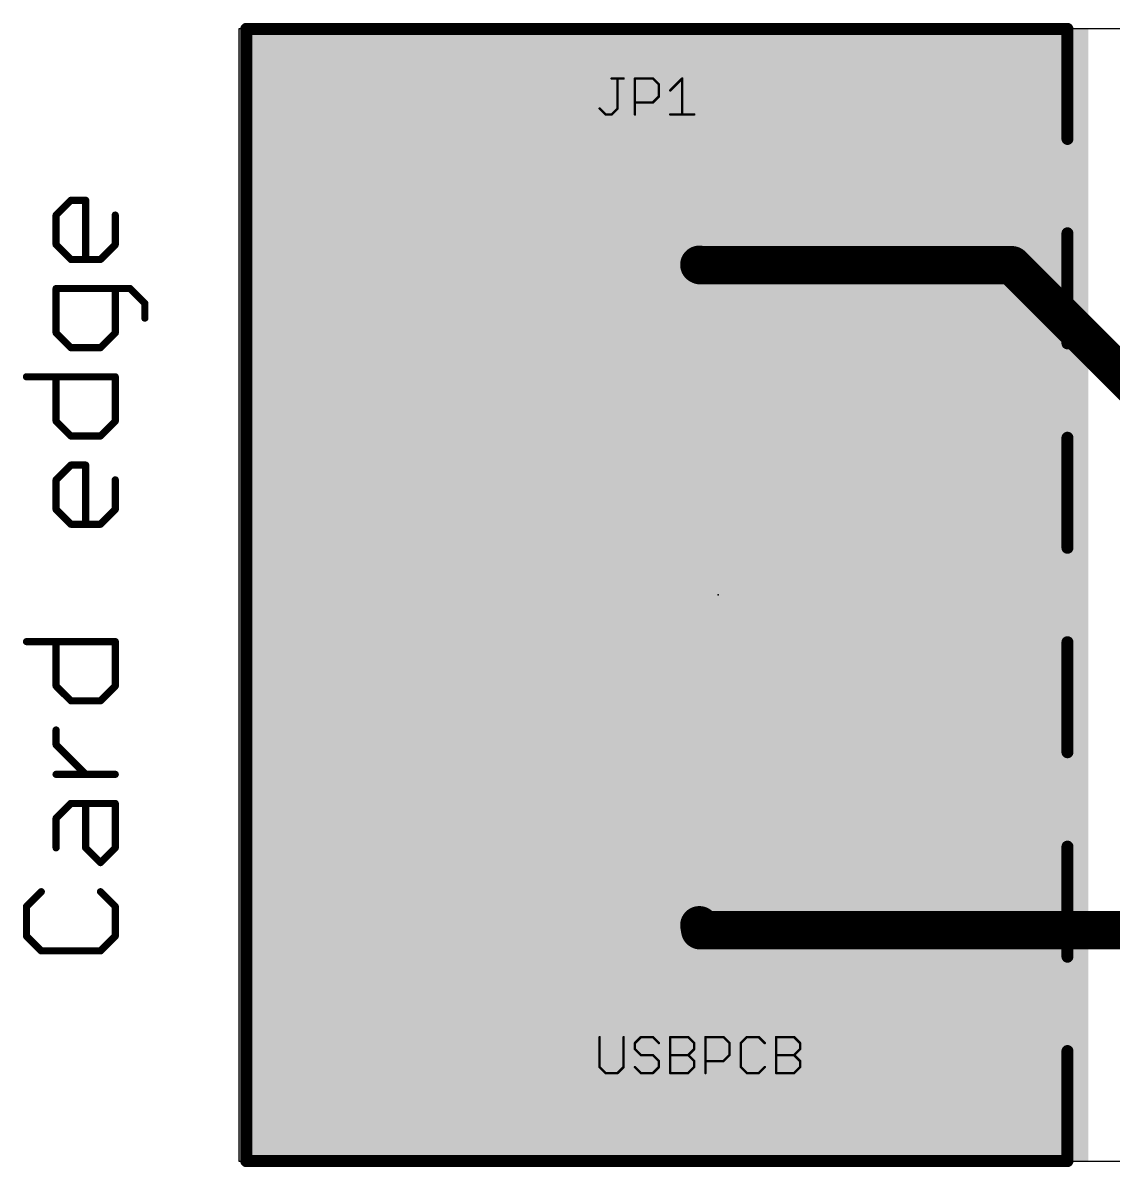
# Model space of a CAD drawing. Extents: x -2 to 100, y 0 to 40.
# Drawn here: x -2.29 to 9.26, y 13.94 to 26.06 of the extents above; entities that cross this region are included whole.
import ezdxf

# ---------------------------------------------------------------- set-up
doc = ezdxf.new("R2010")
doc.units = 0
for name, color, linetype in [('1', 14, 'CONTINUOUS'), ('20', 178, 'CONTINUOUS'), ('23', 178, 'CONTINUOUS'), ('25', 250, 'CONTINUOUS'), ('27', 250, 'CONTINUOUS'), ('41', 14, 'CONTINUOUS'), ('42', 174, 'CONTINUOUS'), ('48', 250, 'CONTINUOUS'), ('51', 250, 'CONTINUOUS')]:
    doc.layers.add(name, color=color, linetype=linetype)

# ---------------------------------------------------------------- blocks, each defined once
blk = doc.blocks.new('RECT')
blk.add_solid([(-0.5, -0.5), (0.5, -0.5), (-0.5, 0.5), (0.5, 0.5)])

msp = doc.modelspace()

# ---------------------------------------------------------------- linework, layer by layer
at = {"layer": '1', "const_width": 0.4064}
for points in [[(4.8895, 23.495), (4.88, 23.5)], [(8.1915, 23.495), (4.8895, 23.495)], [(14.351, 17.3355), (8.1915, 23.495)], [(4.8895, 16.4465), (4.88, 16.5)], [(11.176, 16.4465), (4.8895, 16.4465)]]:
    msp.add_lwpolyline(points, dxfattribs=at)
at = {"layer": '1', "const_width": 0.2032}
for points in [[(4.9273, 23.5899, 1), (4.8327, 23.4101)], [(4.8895, 23.5966, 1), (4.8895, 23.3934)], [(4.8422, 23.4051, 1), (4.9368, 23.5849)], [(8.2633, 23.5668, 1), (8.1197, 23.4232)], [(8.1915, 23.3934, 1), (8.1915, 23.5966)], [(4.98, 16.5178, 1), (4.78, 16.4822)], [(4.8895, 16.5481, 1), (4.8895, 16.3449)], [(4.7895, 16.4287, 1), (4.9895, 16.4643)]]:
    msp.add_lwpolyline(points, format="xyb", dxfattribs=at)
at = {"layer": '20'}
for p, q in [((10, 26), (0, 26)), ((0, 26), (0, 14)), ((0, 14), (10, 14))]:
    msp.add_line(p, q, dxfattribs=at)
at = {"layer": '23'}
msp.add_point((5.08, 20), dxfattribs=at)
at = {"layer": '25', "const_width": 0.0254}
for points in [[(3.9498, 25.474), (4.0769, 25.474)], [(4.0134, 25.1563), (4.0134, 25.474)], [(4.1969, 25.0927), (4.1969, 25.474)], [(4.1969, 25.474), (4.3876, 25.474)], [(4.3876, 25.474), (4.4511, 25.4105)], [(4.5711, 25.3469), (4.6982, 25.474)], [(4.6982, 25.474), (4.6982, 25.0927)], [(4.4511, 25.4105), (4.4511, 25.2834)], [(4.3876, 25.2198), (4.1969, 25.2198)], [(4.4511, 25.2834), (4.3876, 25.2198)], [(3.8227, 25.1563), (3.8863, 25.0927)], [(3.8863, 25.0927), (3.9498, 25.0927)], [(3.9498, 25.0927), (4.0134, 25.1563)], [(4.5711, 25.0927), (4.8253, 25.0927)]]:
    msp.add_lwpolyline(points, dxfattribs=at)
at = {"layer": '25', "const_width": 0.0127}
for points in [[(3.9498, 25.4804, 1), (3.9498, 25.4677)], [(4.0197, 25.474, 1), (4.007, 25.474)], [(4.0769, 25.4677, 1), (4.0769, 25.4804)], [(4.2033, 25.474, 1), (4.1906, 25.474)], [(4.1969, 25.4804, 1), (4.1969, 25.4677)], [(4.3921, 25.4785, 1), (4.3831, 25.4695)], [(4.3876, 25.4677, 1), (4.3876, 25.4804)], [(4.7046, 25.474, 1), (4.6919, 25.474)], [(4.7027, 25.4695, 1), (4.6937, 25.4785)], [(4.4575, 25.4105, 1), (4.4448, 25.4105)], [(4.4466, 25.406, 1), (4.4556, 25.415)], [(4.5666, 25.3514, 1), (4.5756, 25.3424)], [(4.1969, 25.2262, 1), (4.1969, 25.2135)], [(4.3831, 25.2243, 1), (4.3921, 25.2153)], [(4.3876, 25.2135, 1), (4.3876, 25.2262)], [(4.4448, 25.2834, 1), (4.4575, 25.2834)], [(4.4556, 25.2789, 1), (4.4466, 25.2879)], [(3.8272, 25.1607, 1), (3.8182, 25.1518)], [(3.8863, 25.0991, 1), (3.8863, 25.0863)], [(3.8818, 25.0882, 1), (3.8907, 25.0972)], [(3.9453, 25.0972, 1), (3.9543, 25.0882)], [(3.9498, 25.0863, 1), (3.9498, 25.0991)], [(4.007, 25.1563, 1), (4.0197, 25.1563)], [(4.0179, 25.1518, 1), (4.0089, 25.1607)], [(4.5711, 25.0991, 1), (4.5711, 25.0863)], [(4.8253, 25.0863, 1), (4.8253, 25.0991)], [(4.1906, 25.0927, 1), (4.2033, 25.0927)], [(4.6919, 25.0927, 1), (4.7046, 25.0927)]]:
    msp.add_lwpolyline(points, format="xyb", dxfattribs=at)
at = {"layer": '27', "const_width": 0.0254}
for points in [[(3.8227, 15.314), (3.8227, 14.9963)], [(4.0769, 14.9963), (4.0769, 15.314)], [(4.2605, 15.314), (4.1969, 15.2505)], [(4.3876, 15.314), (4.2605, 15.314)], [(4.4511, 15.2505), (4.3876, 15.314)], [(4.5711, 14.9327), (4.5711, 15.314)], [(4.5711, 15.314), (4.7618, 15.314)], [(4.7618, 15.314), (4.8253, 15.2505)], [(4.9453, 14.9327), (4.9453, 15.314)], [(4.9453, 15.314), (5.136, 15.314)], [(5.136, 15.314), (5.1995, 15.2505)], [(5.3831, 15.314), (5.3195, 15.2505)], [(5.5102, 15.314), (5.3831, 15.314)], [(5.5737, 15.2505), (5.5102, 15.314)], [(5.6937, 14.9327), (5.6937, 15.314)], [(5.6937, 15.314), (5.8844, 15.314)], [(5.8844, 15.314), (5.9479, 15.2505)], [(4.1969, 15.2505), (4.1969, 15.1869)], [(4.1969, 15.1869), (4.2605, 15.1234)], [(4.8253, 15.1869), (4.7618, 15.1234)], [(4.8253, 15.2505), (4.8253, 15.1869)], [(5.1995, 15.2505), (5.1995, 15.1234)], [(5.3195, 15.2505), (5.3195, 14.9963)], [(5.9479, 15.1869), (5.8844, 15.1234)], [(5.9479, 15.2505), (5.9479, 15.1869)], [(4.2605, 15.1234), (4.3876, 15.1234)], [(4.3876, 15.1234), (4.4511, 15.0598)], [(4.4511, 15.0598), (4.4511, 14.9963)], [(4.5711, 15.1234), (4.7618, 15.1234)], [(4.7618, 15.1234), (4.8253, 15.0598)], [(4.8253, 15.0598), (4.8253, 14.9963)], [(5.136, 15.0598), (4.9453, 15.0598)], [(5.1995, 15.1234), (5.136, 15.0598)], [(5.6937, 15.1234), (5.8844, 15.1234)], [(5.8844, 15.1234), (5.9479, 15.0598)], [(5.9479, 15.0598), (5.9479, 14.9963)], [(3.8227, 14.9963), (3.8863, 14.9327)], [(3.8863, 14.9327), (4.0134, 14.9327)], [(4.0134, 14.9327), (4.0769, 14.9963)], [(4.2605, 14.9327), (4.1969, 14.9963)], [(4.3876, 14.9327), (4.2605, 14.9327)], [(4.4511, 14.9963), (4.3876, 14.9327)], [(4.7618, 14.9327), (4.5711, 14.9327)], [(4.8253, 14.9963), (4.7618, 14.9327)], [(5.3195, 14.9963), (5.3831, 14.9327)], [(5.3831, 14.9327), (5.5102, 14.9327)], [(5.5102, 14.9327), (5.5737, 14.9963)], [(5.8844, 14.9327), (5.6937, 14.9327)], [(5.9479, 14.9963), (5.8844, 14.9327)]]:
    msp.add_lwpolyline(points, dxfattribs=at)
at = {"layer": '27', "const_width": 0.0127}
for points in [[(3.8291, 15.314, 1), (3.8164, 15.314)], [(4.0833, 15.314, 1), (4.0706, 15.314)], [(4.2605, 15.3204, 1), (4.2605, 15.3077)], [(4.2649, 15.3095, 1), (4.256, 15.3185)], [(4.3921, 15.3185, 1), (4.3831, 15.3095)], [(4.3876, 15.3077, 1), (4.3876, 15.3204)], [(4.5775, 15.314, 1), (4.5648, 15.314)], [(4.5711, 15.3204, 1), (4.5711, 15.3077)], [(4.7663, 15.3185, 1), (4.7573, 15.3095)], [(4.7618, 15.3077, 1), (4.7618, 15.3204)], [(4.9517, 15.314, 1), (4.939, 15.314)], [(4.9453, 15.3204, 1), (4.9453, 15.3077)], [(5.1405, 15.3185, 1), (5.1315, 15.3095)], [(5.136, 15.3077, 1), (5.136, 15.3204)], [(5.3831, 15.3204, 1), (5.3831, 15.3077)], [(5.3876, 15.3095, 1), (5.3786, 15.3185)], [(5.5147, 15.3185, 1), (5.5057, 15.3095)], [(5.5102, 15.3077, 1), (5.5102, 15.3204)], [(5.7001, 15.314, 1), (5.6874, 15.314)], [(5.6937, 15.3204, 1), (5.6937, 15.3077)], [(5.8889, 15.3185, 1), (5.8799, 15.3095)], [(5.8844, 15.3077, 1), (5.8844, 15.3204)], [(4.2033, 15.2505, 1), (4.1906, 15.2505)], [(4.1924, 15.255, 1), (4.2014, 15.246)], [(4.2014, 15.1914, 1), (4.1924, 15.1824)], [(4.1906, 15.1869, 1), (4.2033, 15.1869)], [(4.4466, 15.246, 1), (4.4556, 15.255)], [(4.8317, 15.2505, 1), (4.819, 15.2505)], [(4.819, 15.1869, 1), (4.8317, 15.1869)], [(4.8208, 15.246, 1), (4.8298, 15.255)], [(4.8298, 15.1824, 1), (4.8208, 15.1914)], [(5.2059, 15.2505, 1), (5.1932, 15.2505)], [(5.195, 15.246, 1), (5.204, 15.255)], [(5.3259, 15.2505, 1), (5.3132, 15.2505)], [(5.315, 15.255, 1), (5.324, 15.246)], [(5.5693, 15.246, 1), (5.5782, 15.255)], [(5.9543, 15.2505, 1), (5.9416, 15.2505)], [(5.9416, 15.1869, 1), (5.9543, 15.1869)], [(5.9435, 15.246, 1), (5.9524, 15.255)], [(5.9524, 15.1824, 1), (5.9435, 15.1914)], [(4.2605, 15.1297, 1), (4.2605, 15.117)], [(4.256, 15.1189, 1), (4.2649, 15.1279)], [(4.3921, 15.1279, 1), (4.3831, 15.1189)], [(4.3876, 15.117, 1), (4.3876, 15.1297)], [(4.4575, 15.0598, 1), (4.4448, 15.0598)], [(4.4466, 15.0553, 1), (4.4556, 15.0643)], [(4.5711, 15.1297, 1), (4.5711, 15.117)], [(4.7663, 15.1279, 1), (4.7573, 15.1189)], [(4.7573, 15.1279, 1), (4.7663, 15.1189)], [(4.7618, 15.117, 1), (4.7618, 15.1297)], [(4.8317, 15.0598, 1), (4.819, 15.0598)], [(4.8208, 15.0553, 1), (4.8298, 15.0643)], [(4.9453, 15.0662, 1), (4.9453, 15.0535)], [(5.1315, 15.0643, 1), (5.1405, 15.0553)], [(5.136, 15.0535, 1), (5.136, 15.0662)], [(5.1932, 15.1234, 1), (5.2059, 15.1234)], [(5.204, 15.1189, 1), (5.195, 15.1279)], [(5.6937, 15.1297, 1), (5.6937, 15.117)], [(5.8889, 15.1279, 1), (5.8799, 15.1189)], [(5.8799, 15.1279, 1), (5.8889, 15.1189)], [(5.8844, 15.117, 1), (5.8844, 15.1297)], [(5.9543, 15.0598, 1), (5.9416, 15.0598)], [(5.9435, 15.0553, 1), (5.9524, 15.0643)], [(3.8272, 15.0007, 1), (3.8182, 14.9918)], [(3.8164, 14.9963, 1), (3.8291, 14.9963)], [(3.8863, 14.939, 1), (3.8863, 14.9264)], [(3.8818, 14.9282, 1), (3.8907, 14.9372)], [(4.0089, 14.9372, 1), (4.0179, 14.9282)], [(4.0134, 14.9264, 1), (4.0134, 14.939)], [(4.0706, 14.9963, 1), (4.0833, 14.9963)], [(4.0814, 14.9918, 1), (4.0724, 15.0007)], [(4.2014, 15.0007, 1), (4.1924, 14.9918)], [(4.2605, 14.939, 1), (4.2605, 14.9264)], [(4.256, 14.9282, 1), (4.2649, 14.9372)], [(4.3831, 14.9372, 1), (4.3921, 14.9282)], [(4.3876, 14.9264, 1), (4.3876, 14.939)], [(4.4448, 14.9963, 1), (4.4575, 14.9963)], [(4.4556, 14.9918, 1), (4.4466, 15.0007)], [(4.5711, 14.939, 1), (4.5711, 14.9264)], [(4.5648, 14.9327, 1), (4.5775, 14.9327)], [(4.7573, 14.9372, 1), (4.7663, 14.9282)], [(4.7618, 14.9264, 1), (4.7618, 14.939)], [(4.819, 14.9963, 1), (4.8317, 14.9963)], [(4.8298, 14.9918, 1), (4.8208, 15.0007)], [(4.939, 14.9327, 1), (4.9517, 14.9327)], [(5.324, 15.0007, 1), (5.315, 14.9918)], [(5.3132, 14.9963, 1), (5.3259, 14.9963)], [(5.3831, 14.939, 1), (5.3831, 14.9264)], [(5.3786, 14.9282, 1), (5.3876, 14.9372)], [(5.5057, 14.9372, 1), (5.5147, 14.9282)], [(5.5102, 14.9264, 1), (5.5102, 14.939)], [(5.5782, 14.9918, 1), (5.5693, 15.0007)], [(5.6937, 14.939, 1), (5.6937, 14.9264)], [(5.6874, 14.9327, 1), (5.7001, 14.9327)], [(5.8799, 14.9372, 1), (5.8889, 14.9282)], [(5.8844, 14.9264, 1), (5.8844, 14.939)], [(5.9416, 14.9963, 1), (5.9543, 14.9963)], [(5.9524, 14.9918, 1), (5.9435, 15.0007)]]:
    msp.add_lwpolyline(points, format="xyb", dxfattribs=at)
at = {"layer": '48', "const_width": 0.0762}
for points in [[(-1.9352, 24.0266), (-1.7784, 24.1834)], [(-1.7784, 24.1834), (-1.6216, 24.1834)], [(-1.6216, 24.1834), (-1.6216, 23.5563)], [(-1.9352, 23.7131), (-1.9352, 24.0266)], [(-1.3081, 24.0266), (-1.3081, 23.7131)], [(-1.7784, 23.5563), (-1.9352, 23.7131)], [(-1.3081, 23.7131), (-1.4649, 23.5563)], [(-1.4649, 23.5563), (-1.7784, 23.5563)], [(-1.1513, 23.2479), (-1.9352, 23.2479)], [(-1.9352, 23.2479), (-1.9352, 22.7776)], [(-1.3081, 22.7776), (-1.3081, 23.2479)], [(-0.9946, 23.0911), (-1.1513, 23.2479)], [(-0.9946, 22.9343), (-0.9946, 23.0911)], [(-1.9352, 22.7776), (-1.7784, 22.6208)], [(-1.4649, 22.6208), (-1.3081, 22.7776)], [(-1.7784, 22.6208), (-1.4649, 22.6208)], [(-2.2487, 22.3124), (-1.3081, 22.3124)], [(-1.9352, 21.8421), (-1.9352, 22.3124)], [(-1.3081, 22.3124), (-1.3081, 21.8421)], [(-1.7784, 21.6853), (-1.9352, 21.8421)], [(-1.3081, 21.8421), (-1.4649, 21.6853)], [(-1.4649, 21.6853), (-1.7784, 21.6853)], [(-1.9352, 21.2201), (-1.7784, 21.3768)], [(-1.7784, 21.3768), (-1.6216, 21.3768)], [(-1.6216, 21.3768), (-1.6216, 20.7498)], [(-1.9352, 20.9065), (-1.9352, 21.2201)], [(-1.3081, 21.2201), (-1.3081, 20.9065)], [(-1.7784, 20.7498), (-1.9352, 20.9065)], [(-1.3081, 20.9065), (-1.4649, 20.7498)], [(-1.4649, 20.7498), (-1.7784, 20.7498)], [(-2.2487, 19.5058), (-1.3081, 19.5058)], [(-1.9352, 19.0355), (-1.9352, 19.5058)], [(-1.3081, 19.5058), (-1.3081, 19.0355)], [(-1.7784, 18.8787), (-1.9352, 19.0355)], [(-1.3081, 19.0355), (-1.4649, 18.8787)], [(-1.4649, 18.8787), (-1.7784, 18.8787)], [(-1.9352, 18.4127), (-1.9352, 18.5694)], [(-1.6216, 18.0991), (-1.9352, 18.4127)], [(-1.3081, 18.0991), (-1.9352, 18.0991)], [(-1.9352, 17.6339), (-1.7784, 17.7907)], [(-1.7784, 17.7907), (-1.3081, 17.7907)], [(-1.6216, 17.3204), (-1.6216, 17.7907)], [(-1.3081, 17.7907), (-1.3081, 17.3204)], [(-1.9352, 17.3204), (-1.9352, 17.6339)], [(-1.4649, 17.1636), (-1.6216, 17.3204)], [(-1.3081, 17.3204), (-1.4649, 17.1636)], [(-2.0919, 16.8552), (-2.2487, 16.6984)], [(-1.3081, 16.6984), (-1.4649, 16.8552)], [(-2.2487, 16.6984), (-2.2487, 16.3849)], [(-1.3081, 16.3849), (-1.3081, 16.6984)], [(-2.2487, 16.3849), (-2.0919, 16.2281)], [(-1.4649, 16.2281), (-1.3081, 16.3849)], [(-2.0919, 16.2281), (-1.4649, 16.2281)]]:
    msp.add_lwpolyline(points, dxfattribs=at)
at = {"layer": '48', "const_width": 0.0381}
for points in [[(-1.7784, 24.2024, 1), (-1.7784, 24.1643)], [(-1.7649, 24.1699, 1), (-1.7919, 24.1969)], [(-1.6026, 24.1834, 1), (-1.6407, 24.1834)], [(-1.6216, 24.1643, 1), (-1.6216, 24.2024)], [(-1.9161, 24.0266, 1), (-1.9542, 24.0266)], [(-1.9486, 24.0401, 1), (-1.9217, 24.0132)], [(-1.2891, 24.0266, 1), (-1.3272, 24.0266)], [(-1.9217, 23.7266, 1), (-1.9486, 23.6996)], [(-1.9542, 23.7131, 1), (-1.9161, 23.7131)], [(-1.3272, 23.7131, 1), (-1.2891, 23.7131)], [(-1.2946, 23.6996, 1), (-1.3216, 23.7266)], [(-1.7784, 23.5754, 1), (-1.7784, 23.5373)], [(-1.7919, 23.5429, 1), (-1.7649, 23.5698)], [(-1.6407, 23.5563, 1), (-1.6026, 23.5563)], [(-1.4783, 23.5698, 1), (-1.4514, 23.5429)], [(-1.4649, 23.5373, 1), (-1.4649, 23.5754)], [(-1.9352, 23.2669, 1), (-1.9352, 23.2288)], [(-1.9161, 23.2479, 1), (-1.9542, 23.2479)], [(-1.2891, 23.2479, 1), (-1.3272, 23.2479)], [(-1.1379, 23.2613, 1), (-1.1648, 23.2344)], [(-1.1513, 23.2288, 1), (-1.1513, 23.2669)], [(-0.9755, 23.0911, 1), (-1.0136, 23.0911)], [(-1.008, 23.0776, 1), (-0.9811, 23.1046)], [(-1.0136, 22.9343, 1), (-0.9755, 22.9343)], [(-1.9217, 22.791, 1), (-1.9486, 22.7641)], [(-1.2946, 22.7641, 1), (-1.3216, 22.791)], [(-1.9542, 22.7776, 1), (-1.9161, 22.7776)], [(-1.3272, 22.7776, 1), (-1.2891, 22.7776)], [(-1.7784, 22.6399, 1), (-1.7784, 22.6018)], [(-1.7919, 22.6073, 1), (-1.7649, 22.6343)], [(-1.4783, 22.6343, 1), (-1.4514, 22.6073)], [(-1.4649, 22.6018, 1), (-1.4649, 22.6399)], [(-2.2487, 22.3314, 1), (-2.2487, 22.2933)], [(-1.9161, 22.3124, 1), (-1.9542, 22.3124)], [(-1.2891, 22.3124, 1), (-1.3272, 22.3124)], [(-1.3081, 22.2933, 1), (-1.3081, 22.3314)], [(-1.9217, 21.8555, 1), (-1.9486, 21.8286)], [(-1.9542, 21.8421, 1), (-1.9161, 21.8421)], [(-1.3272, 21.8421, 1), (-1.2891, 21.8421)], [(-1.2946, 21.8286, 1), (-1.3216, 21.8555)], [(-1.7784, 21.7043, 1), (-1.7784, 21.6662)], [(-1.7919, 21.6718, 1), (-1.7649, 21.6988)], [(-1.4783, 21.6988, 1), (-1.4514, 21.6718)], [(-1.4649, 21.6662, 1), (-1.4649, 21.7043)], [(-1.7784, 21.3959, 1), (-1.7784, 21.3578)], [(-1.7649, 21.3634, 1), (-1.7919, 21.3903)], [(-1.6026, 21.3768, 1), (-1.6407, 21.3768)], [(-1.6216, 21.3578, 1), (-1.6216, 21.3959)], [(-1.9161, 21.2201, 1), (-1.9542, 21.2201)], [(-1.9486, 21.2335, 1), (-1.9217, 21.2066)], [(-1.2891, 21.2201, 1), (-1.3272, 21.2201)], [(-1.9217, 20.92, 1), (-1.9486, 20.8931)], [(-1.9542, 20.9065, 1), (-1.9161, 20.9065)], [(-1.3272, 20.9065, 1), (-1.2891, 20.9065)], [(-1.2946, 20.8931, 1), (-1.3216, 20.92)], [(-1.7784, 20.7688, 1), (-1.7784, 20.7307)], [(-1.7919, 20.7363, 1), (-1.7649, 20.7632)], [(-1.6407, 20.7498, 1), (-1.6026, 20.7498)], [(-1.4783, 20.7632, 1), (-1.4514, 20.7363)], [(-1.4649, 20.7307, 1), (-1.4649, 20.7688)], [(-2.2487, 19.5249, 1), (-2.2487, 19.4868)], [(-1.9161, 19.5058, 1), (-1.9542, 19.5058)], [(-1.2891, 19.5058, 1), (-1.3272, 19.5058)], [(-1.3081, 19.4868, 1), (-1.3081, 19.5249)], [(-1.9217, 19.049, 1), (-1.9486, 19.022)], [(-1.9542, 19.0355, 1), (-1.9161, 19.0355)], [(-1.3272, 19.0355, 1), (-1.2891, 19.0355)], [(-1.2946, 19.022, 1), (-1.3216, 19.049)], [(-1.7784, 18.8978, 1), (-1.7784, 18.8597)], [(-1.7919, 18.8653, 1), (-1.7649, 18.8922)], [(-1.4783, 18.8922, 1), (-1.4514, 18.8653)], [(-1.4649, 18.8597, 1), (-1.4649, 18.8978)], [(-1.9161, 18.5694, 1), (-1.9542, 18.5694)], [(-1.9217, 18.4261, 1), (-1.9486, 18.3992)], [(-1.9542, 18.4127, 1), (-1.9161, 18.4127)], [(-1.9352, 18.1182, 1), (-1.9352, 18.0801)], [(-1.6351, 18.0857, 1), (-1.6082, 18.1126)], [(-1.3081, 18.0801, 1), (-1.3081, 18.1182)], [(-1.7784, 17.8097, 1), (-1.7784, 17.7716)], [(-1.7649, 17.7772, 1), (-1.7919, 17.8042)], [(-1.6026, 17.7907, 1), (-1.6407, 17.7907)], [(-1.2891, 17.7907, 1), (-1.3272, 17.7907)], [(-1.3081, 17.7716, 1), (-1.3081, 17.8097)], [(-1.9486, 17.6474, 1), (-1.9217, 17.6204)], [(-1.9161, 17.6339, 1), (-1.9542, 17.6339)], [(-1.6082, 17.3339, 1), (-1.6351, 17.3069)], [(-1.2946, 17.3069, 1), (-1.3216, 17.3339)], [(-1.9542, 17.3204, 1), (-1.9161, 17.3204)], [(-1.6407, 17.3204, 1), (-1.6026, 17.3204)], [(-1.3272, 17.3204, 1), (-1.2891, 17.3204)], [(-1.4783, 17.1771, 1), (-1.4514, 17.1501)], [(-1.4783, 17.1501, 1), (-1.4514, 17.1771)], [(-2.0785, 16.8417, 1), (-2.1054, 16.8686)], [(-1.4514, 16.8686, 1), (-1.4783, 16.8417)], [(-2.2297, 16.6984, 1), (-2.2678, 16.6984)], [(-1.2891, 16.6984, 1), (-1.3272, 16.6984)], [(-2.2622, 16.7119, 1), (-2.2352, 16.6849)], [(-1.3216, 16.6849, 1), (-1.2946, 16.7119)], [(-2.2352, 16.3983, 1), (-2.2622, 16.3714)], [(-2.2678, 16.3849, 1), (-2.2297, 16.3849)], [(-1.3272, 16.3849, 1), (-1.2891, 16.3849)], [(-1.2946, 16.3714, 1), (-1.3216, 16.3983)], [(-2.0919, 16.2472, 1), (-2.0919, 16.2091)], [(-2.1054, 16.2146, 1), (-2.0785, 16.2416)], [(-1.4783, 16.2416, 1), (-1.4514, 16.2146)], [(-1.4649, 16.2091, 1), (-1.4649, 16.2472)]]:
    msp.add_lwpolyline(points, format="xyb", dxfattribs=at)
at = {"layer": '51', "const_width": 0.127}
for points in [[(0.08, 26), (8.78, 26)], [(0.08, 14), (0.08, 26)], [(8.78, 26), (8.78, 24.8333)], [(8.78, 23.8333), (8.78, 22.6667)], [(8.78, 21.6667), (8.78, 20.5)], [(8.78, 19.5), (8.78, 18.3333)], [(8.78, 17.3333), (8.78, 16.1667)], [(8.78, 15.1667), (8.78, 14)], [(8.78, 14), (0.08, 14)]]:
    msp.add_lwpolyline(points, dxfattribs=at)
at = {"layer": '51', "const_width": 0.0635}
for points in [[(0.1118, 26, 1), (0.0483, 26)], [(0.08, 26.0317, 1), (0.08, 25.9683)], [(8.8118, 26, 1), (8.7483, 26)], [(8.78, 25.9683, 1), (8.78, 26.0317)], [(8.7483, 24.8333, 1), (8.8118, 24.8333)], [(8.8118, 23.8333, 1), (8.7483, 23.8333)], [(8.7483, 22.6667, 1), (8.8118, 22.6667)], [(8.8118, 21.6667, 1), (8.7483, 21.6667)], [(8.7483, 20.5, 1), (8.8118, 20.5)], [(8.8118, 19.5, 1), (8.7483, 19.5)], [(8.7483, 18.3333, 1), (8.8118, 18.3333)], [(8.8118, 17.3333, 1), (8.7483, 17.3333)], [(8.7483, 16.1667, 1), (8.8118, 16.1667)], [(8.8118, 15.1667, 1), (8.7483, 15.1667)], [(0.08, 14.0318, 1), (0.08, 13.9682)], [(0.0483, 14, 1), (0.1118, 14)], [(8.7483, 14, 1), (8.8118, 14)], [(8.78, 13.9682, 1), (8.78, 14.0318)]]:
    msp.add_lwpolyline(points, format="xyb", dxfattribs=at)

# ---------------------------------------------------------------- block references
at = {"layer": '1', "xscale": 7.5, "yscale": 1.5}
for p in [(4.88, 23.5), (4.88, 16.5)]:
    msp.add_blockref('RECT', p, dxfattribs=at)
at = {"layer": '1', "xscale": 6.5}
for p in [(5.38, 21), (5.38, 19)]:
    msp.add_blockref('RECT', p, dxfattribs=at)
at = {"layer": '41', "xscale": 8.382, "yscale": 6}
msp.add_blockref('RECT', (4.191, 20), dxfattribs=at)
at = {"layer": '42', "xscale": 9, "yscale": 12}
msp.add_blockref('RECT', (4.5, 20), dxfattribs=at)

doc.saveas('drawing.dxf')
